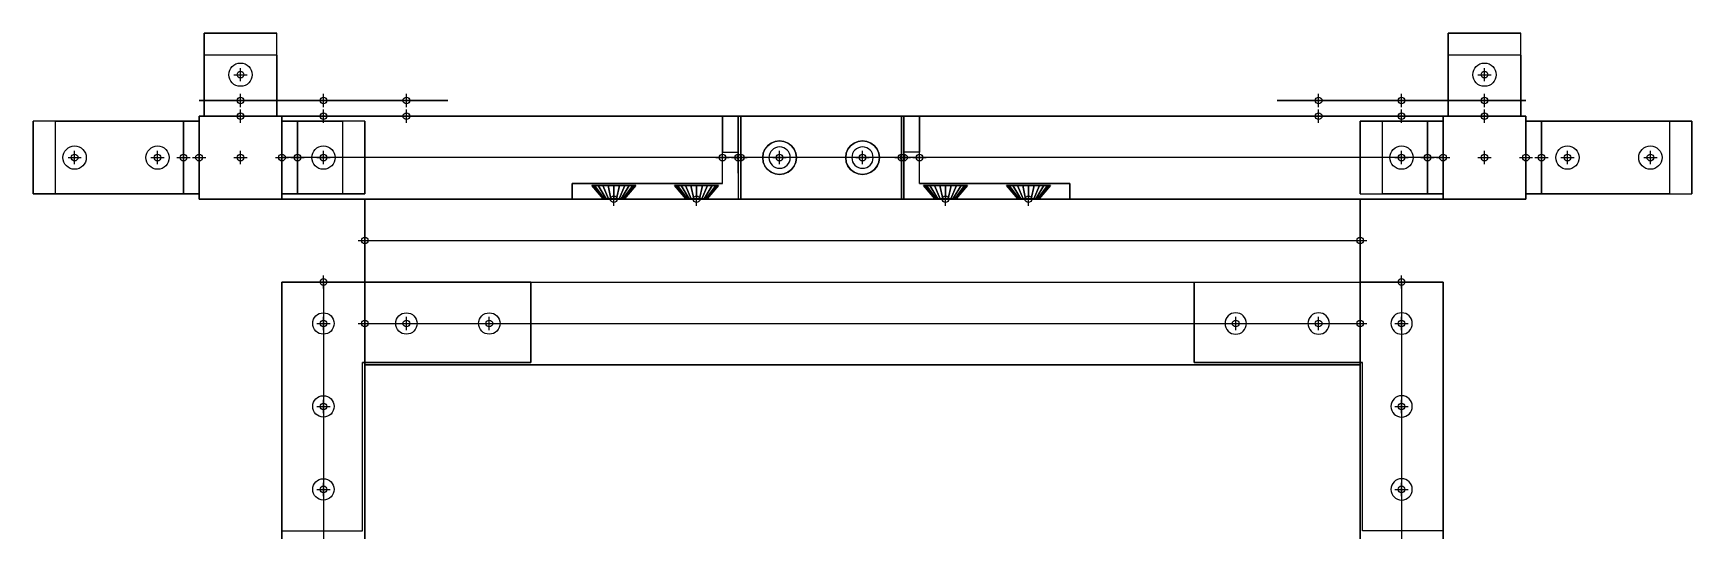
# Model space of a CAD drawing. Header units: inches. Extents: x 5.9 to 25.9, y -14 to 7.6.
# Drawn here: x 5.86 to 25.86, y 1.56 to 7.56 of the extents above; entities that cross this region are included whole.
import ezdxf

# ---------------------------------------------------------------- set-up
doc = ezdxf.new("R2010")
doc.units = ezdxf.units.IN
doc.header["$MEASUREMENT"] = 0
doc.header["$PDMODE"] = 34
doc.header["$PDSIZE"] = 0.08
for name, color, linetype in [('AQME Center Lines', 7, 'Continuous'), ('AQME Points', 7, 'Continuous'), ('AQME TSlots', 7, 'Continuous')]:
    doc.layers.add(name, color=color, linetype=linetype)

# ---------------------------------------------------------------- blocks, each defined once
blk = doc.blocks.new('AQME_4171_20120316150012- 0')
at = {"extrusion": (0, -1, 0)}
for p, q in [((-0.5, 1.469), (-0.5, 1.469, 0.5)), ((0.5, 1.469), (-0.5, 1.469)), ((0.5, 1.469, 0.5), (0.5, 1.469))]:
    blk.add_line(p, q, dxfattribs=at)
at = {"color": 1, "extrusion": (0, -1, 0)}
blk.add_circle((0, 0.5, -1.469), 0.125, dxfattribs=at)
at = {"color": 1, "extrusion": (0, 0, -1)}
for centre in [(0, 1, -0.725), (0, 0, -0.725)]:
    blk.add_circle(centre, 0.129, dxfattribs=at)
at = {"extrusion": (0, -1, 0)}
blk.add_arc((0, 0.5, -1.469), 0.5, 0, 180.0233, dxfattribs=at)
at = {"color": 2, "extrusion": (0, -1, 0)}
for p in [(0, 1.469, 0.5), (0, -0.469, 0.5)]:
    blk.add_point(p, dxfattribs=at)
at = {"color": 3}
for p in [(0, 1), (0, 0)]:
    blk.add_point(p, dxfattribs=at)
at = {"invisible_edges": 10}
for points in [[(-0.5, 1.469, 0.5), (-0.483, 1.469, 0.629), (-0.417, 1.469), (-0.5, 1.469)], [(-0.483, 1.469, 0.629), (-0.433, 1.469, 0.75), (-0.333, 1.469), (-0.417, 1.469)], [(-0.433, 1.469, 0.75), (-0.354, 1.469, 0.854), (-0.25, 1.469), (-0.333, 1.469)], [(-0.354, 1.469, 0.854), (-0.25, 1.469, 0.933), (-0.167, 1.469), (-0.25, 1.469)], [(-0.25, 1.469, 0.933), (-0.129, 1.469, 0.983), (-0.083, 1.469), (-0.167, 1.469)], [(-0.129, 1.469, 0.983), (0, 1.469, 1), (0, 1.469), (-0.083, 1.469)], [(0, 1.469, 1), (0.129, 1.469, 0.983), (0.083, 1.469), (0, 1.469)], [(0.129, 1.469, 0.983), (0.25, 1.469, 0.933), (0.167, 1.469), (0.083, 1.469)], [(0.25, 1.469, 0.933), (0.354, 1.469, 0.854), (0.25, 1.469), (0.167, 1.469)], [(0.354, 1.469, 0.854), (0.433, 1.469, 0.75), (0.333, 1.469), (0.25, 1.469)], [(0.433, 1.469, 0.75), (0.483, 1.469, 0.629), (0.417, 1.469), (0.333, 1.469)], [(0.483, 1.469, 0.629), (0.5, 1.469, 0.5), (0.5, 1.469), (0.417, 1.469)], [(-0.5, -0.469, 0.5), (-0.483, -0.469, 0.629), (-0.417, -0.469), (-0.5, -0.469)], [(-0.483, -0.469, 0.629), (-0.433, -0.469, 0.75), (-0.333, -0.469), (-0.417, -0.469)], [(-0.433, -0.469, 0.75), (-0.354, -0.469, 0.854), (-0.25, -0.469), (-0.333, -0.469)], [(-0.354, -0.469, 0.854), (-0.25, -0.469, 0.933), (-0.167, -0.469), (-0.25, -0.469)], [(-0.25, -0.469, 0.933), (-0.129, -0.469, 0.983), (-0.083, -0.469), (-0.167, -0.469)], [(-0.129, -0.469, 0.983), (0, -0.469, 1), (0, -0.469), (-0.083, -0.469)], [(0, -0.469, 1), (0.129, -0.469, 0.983), (0.083, -0.469), (0, -0.469)], [(0.129, -0.469, 0.983), (0.25, -0.469, 0.933), (0.167, -0.469), (0.083, -0.469)], [(0.25, -0.469, 0.933), (0.354, -0.469, 0.854), (0.25, -0.469), (0.167, -0.469)], [(0.354, -0.469, 0.854), (0.433, -0.469, 0.75), (0.333, -0.469), (0.25, -0.469)], [(0.433, -0.469, 0.75), (0.483, -0.469, 0.629), (0.417, -0.469), (0.333, -0.469)], [(0.483, -0.469, 0.629), (0.5, -0.469, 0.5), (0.5, -0.469), (0.417, -0.469)]]:
    blk.add_3dface(points, dxfattribs=at)
at = {"color": 1}
for points in [[(-0.053, 1.196, 0.725), (0, 1.203, 0.725), (0, 1.203, 1), (-0.053, 1.196, 0.997)], [(0.053, 1.196, 0.725), (0, 1.203, 0.725), (0, 1.203, 1), (0.053, 1.196, 0.997)], [(-0.203, 1, 0.725), (-0.196, 1.053, 0.725), (-0.196, 1.053, 0.96), (-0.203, 1, 0.957)], [(-0.196, 0.947, 0.725), (-0.203, 1, 0.725), (-0.203, 1, 0.957), (-0.196, 0.947, 0.96)], [(-0.196, 1.053, 0.725), (-0.176, 1.101, 0.725), (-0.176, 1.102, 0.968), (-0.196, 1.053, 0.96)], [(-0.176, 1.101, 0.725), (-0.144, 1.144, 0.725), (-0.144, 1.143, 0.979), (-0.176, 1.102, 0.968)], [(-0.144, 1.144, 0.725), (-0.101, 1.176, 0.725), (-0.102, 1.176, 0.989), (-0.144, 1.143, 0.979)], [(-0.101, 1.176, 0.725), (-0.053, 1.196, 0.725), (-0.053, 1.196, 0.997), (-0.102, 1.176, 0.989)], [(0.101, 1.176, 0.725), (0.053, 1.196, 0.725), (0.053, 1.196, 0.997), (0.102, 1.176, 0.989)], [(0.144, 1.144, 0.725), (0.101, 1.176, 0.725), (0.102, 1.176, 0.989), (0.144, 1.143, 0.979)], [(0.176, 1.101, 0.725), (0.144, 1.144, 0.725), (0.144, 1.143, 0.979), (0.176, 1.102, 0.968)], [(0.196, 1.053, 0.725), (0.176, 1.101, 0.725), (0.176, 1.102, 0.968), (0.196, 1.053, 0.96)], [(0.203, 1, 0.725), (0.196, 1.053, 0.725), (0.196, 1.053, 0.96), (0.203, 1, 0.957)], [(0.196, 0.947, 0.725), (0.203, 1, 0.725), (0.203, 1, 0.957), (0.196, 0.947, 0.96)], [(-0.176, 0.898, 0.725), (-0.196, 0.947, 0.725), (-0.196, 0.947, 0.96), (-0.176, 0.898, 0.968)], [(-0.144, 0.856, 0.725), (-0.176, 0.898, 0.725), (-0.176, 0.898, 0.968), (-0.144, 0.857, 0.979)], [(-0.101, 0.824, 0.725), (-0.144, 0.856, 0.725), (-0.144, 0.857, 0.979), (-0.102, 0.824, 0.989)], [(-0.053, 0.804, 0.725), (-0.101, 0.824, 0.725), (-0.102, 0.824, 0.989), (-0.053, 0.804, 0.997)], [(0, 0.797, 0.725), (-0.053, 0.804, 0.725), (-0.053, 0.804, 0.997), (0, 0.797, 1)], [(0, 0.797, 0.725), (0.053, 0.804, 0.725), (0.053, 0.804, 0.997), (0, 0.797, 1)], [(0.053, 0.804, 0.725), (0.101, 0.824, 0.725), (0.102, 0.824, 0.989), (0.053, 0.804, 0.997)], [(0.101, 0.824, 0.725), (0.144, 0.856, 0.725), (0.144, 0.857, 0.979), (0.102, 0.824, 0.989)], [(0.144, 0.856, 0.725), (0.176, 0.898, 0.725), (0.176, 0.898, 0.968), (0.144, 0.857, 0.979)], [(0.176, 0.898, 0.725), (0.196, 0.947, 0.725), (0.196, 0.947, 0.96), (0.176, 0.898, 0.968)], [(0, 0.203, 0.725), (-0.053, 0.196, 0.725), (-0.053, 0.196, 0.997), (0, 0.203, 1)], [(0, 0.203, 0.725), (0.053, 0.196, 0.725), (0.053, 0.196, 0.997), (0, 0.203, 1)], [(-0.196, 0.053, 0.725), (-0.203, 0, 0.725), (-0.203, 0, 0.957), (-0.196, 0.053, 0.96)], [(-0.203, 0, 0.725), (-0.196, -0.053, 0.725), (-0.196, -0.053, 0.96), (-0.203, 0, 0.957)], [(-0.176, 0.101, 0.725), (-0.196, 0.053, 0.725), (-0.196, 0.053, 0.96), (-0.176, 0.102, 0.968)], [(-0.144, 0.144, 0.725), (-0.176, 0.101, 0.725), (-0.176, 0.102, 0.968), (-0.144, 0.143, 0.979)], [(-0.101, 0.176, 0.725), (-0.144, 0.144, 0.725), (-0.144, 0.143, 0.979), (-0.102, 0.176, 0.989)], [(-0.053, 0.196, 0.725), (-0.101, 0.176, 0.725), (-0.102, 0.176, 0.989), (-0.053, 0.196, 0.997)], [(0.053, 0.196, 0.725), (0.101, 0.176, 0.725), (0.102, 0.176, 0.989), (0.053, 0.196, 0.997)], [(0.101, 0.176, 0.725), (0.144, 0.144, 0.725), (0.144, 0.143, 0.979), (0.102, 0.176, 0.989)], [(0.144, 0.144, 0.725), (0.176, 0.101, 0.725), (0.176, 0.102, 0.968), (0.144, 0.143, 0.979)], [(0.176, 0.101, 0.725), (0.196, 0.053, 0.725), (0.196, 0.053, 0.96), (0.176, 0.102, 0.968)], [(0.196, 0.053, 0.725), (0.203, 0, 0.725), (0.203, 0, 0.957), (0.196, 0.053, 0.96)], [(0.203, 0, 0.725), (0.196, -0.053, 0.725), (0.196, -0.053, 0.96), (0.203, 0, 0.957)], [(-0.196, -0.053, 0.725), (-0.176, -0.102, 0.725), (-0.176, -0.102, 0.968), (-0.196, -0.053, 0.96)], [(-0.176, -0.102, 0.725), (-0.144, -0.144, 0.725), (-0.144, -0.143, 0.979), (-0.176, -0.102, 0.968)], [(-0.144, -0.144, 0.725), (-0.101, -0.176, 0.725), (-0.102, -0.176, 0.989), (-0.144, -0.143, 0.979)], [(-0.101, -0.176, 0.725), (-0.053, -0.196, 0.725), (-0.053, -0.196, 0.997), (-0.102, -0.176, 0.989)], [(-0.053, -0.196, 0.725), (0, -0.203, 0.725), (0, -0.203, 1), (-0.053, -0.196, 0.997)], [(0.053, -0.196, 0.725), (0, -0.203, 0.725), (0, -0.203, 1), (0.053, -0.196, 0.997)], [(0.101, -0.176, 0.725), (0.053, -0.196, 0.725), (0.053, -0.196, 0.997), (0.102, -0.176, 0.989)], [(0.144, -0.144, 0.725), (0.101, -0.176, 0.725), (0.102, -0.176, 0.989), (0.144, -0.143, 0.979)], [(0.176, -0.102, 0.725), (0.144, -0.144, 0.725), (0.144, -0.143, 0.979), (0.176, -0.102, 0.968)], [(0.196, -0.053, 0.725), (0.176, -0.102, 0.725), (0.176, -0.102, 0.968), (0.196, -0.053, 0.96)]]:
    blk.add_3dface(points, dxfattribs=at)
blk = doc.blocks.new('AQME_4171_20120316150012- 1')
at = {"extrusion": (0, 0, -1)}
for p, q in [((0.312, 3.5, 1), (0.312, 1.687, 1)), ((0.5, 3.5, 1), (0.312, 3.5, 1)), ((0.5, 1.5, 1), (0.5, 3.5, 1))]:
    blk.add_line(p, q, dxfattribs=at)
for p, q in [((0.5, -0.5), (0.5, -2.5)), ((0.312, -2.5), (0.312, -0.687)), ((0.5, -2.5), (0.312, -2.5))]:
    blk.add_line(p, q)
at = {"color": 1, "extrusion": (-1, 0, 0)}
for centre, radius in [((-3, 0.5, -0.312), 0.2655), ((-3, 0.5, -0.5), 0.1285), ((-2, 0.5, -0.312), 0.2655), ((-2, 0.5, -0.5), 0.1285), ((1, 0.5, -0.312), 0.2655), ((1, 0.5, -0.5), 0.1285), ((2, 0.5, -0.312), 0.2655), ((2, 0.5, -0.5), 0.1285)]:
    blk.add_circle(centre, radius, dxfattribs=at)
at = {"extrusion": (0, -1, 0)}
for centre in [(0, 0.5, -1.5), (0, 0.5, 0.469)]:
    blk.add_circle(centre, 0.5, dxfattribs=at)
at = {"color": 2, "extrusion": (0, 1, 0)}
blk.add_circle((0, 0.5, 1.5), 0.1875, dxfattribs=at)
at = {"color": 1, "extrusion": (0, 1, 0)}
blk.add_circle((0, 0.5, 1.5), 0.1563, dxfattribs=at)
at = {"color": 2, "extrusion": (0, -1, 0)}
blk.add_circle((0, 0.5, 0.5), 0.1875, dxfattribs=at)
at = {"color": 1, "extrusion": (0, -1, 0)}
blk.add_circle((0, 0.5, 0.5), 0.1563, dxfattribs=at)
at = {"extrusion": (0, 1, 0)}
blk.add_arc((-0.005, 0.5, 1.5), 0.505, 278.07848, 81.94441, dxfattribs=at)
at = {"extrusion": (0, -1, 0)}
blk.add_arc((0.005, 0.5, 0.5), 0.505, 98.07848, 261.94441, dxfattribs=at)
at = {"color": 3, "extrusion": (-1, 0, 0)}
for p in [(0.5, 3, 0.5), (0.5, 2, 0.5), (0.5, -1, 0.5), (0.5, -2, 0.5)]:
    blk.add_point(p, dxfattribs=at)
at = {"color": 2, "extrusion": (0, 1, 0)}
blk.add_point((0, 1.687, 0.5), dxfattribs=at)
at = {"color": 3, "extrusion": (0, 1, 0)}
blk.add_point((0, 1.5, 0.5), dxfattribs=at)
at = {"color": 3, "extrusion": (0, -1, 0)}
blk.add_point((0, -0.5, 0.5), dxfattribs=at)
at = {"color": 2, "extrusion": (0, -1, 0)}
blk.add_point((0, -0.687, 0.5), dxfattribs=at)
for points, invisible_edges in [([(0.5, 1.5), (0.312, 1.687), (0.312, 3.5), (0.5, 3.5)], 1), ([(0.5, 1.5, 1), (0.312, 1.687, 1), (0.312, 3.5, 1), (0.5, 3.5, 1)], 1), ([(0.312, 1.687, 0.5), (0.312, 1.687, 0.583), (-0.486, 1.687, 0.619), (-0.5, 1.687, 0.5)], 10), ([(0.312, 1.687, 0.417), (0.312, 1.687, 0.5), (-0.5, 1.687, 0.5), (-0.486, 1.687, 0.381)], 10), ([(0.312, 1.687, 0.583), (0.312, 1.687, 0.667), (-0.444, 1.687, 0.732), (-0.486, 1.687, 0.619)], 10), ([(0.312, 1.687, 0.333), (0.312, 1.687, 0.417), (-0.486, 1.687, 0.381), (-0.444, 1.687, 0.268)], 10), ([(0.312, 1.687, 0.25), (0.312, 1.687, 0.333), (-0.444, 1.687, 0.268), (-0.376, 1.687, 0.169)], 10), ([(0.312, 1.687, 0.667), (0.312, 1.687, 0.75), (-0.376, 1.687, 0.831), (-0.444, 1.687, 0.732)], 10), ([(0.312, 1.687, 0.167), (0.312, 1.687, 0.25), (-0.376, 1.687, 0.169), (-0.287, 1.687, 0.088)], 10), ([(0.312, 1.687, 0.75), (0.312, 1.687, 0.833), (-0.287, 1.687, 0.912), (-0.376, 1.687, 0.831)], 10), ([(0.312, 1.687, 0.083), (0.312, 1.687, 0.167), (-0.287, 1.687, 0.088), (-0.182, 1.687, 0.031)], 10), ([(0.312, 1.687, 0.833), (0.312, 1.687, 0.917), (-0.182, 1.687, 0.969), (-0.287, 1.687, 0.912)], 10), ([(0.312, 1.687), (0.312, 1.687, 0.083), (-0.182, 1.687, 0.031), (-0.066, 1.687)], 10), ([(0.312, 1.687, 0.917), (0.312, 1.687, 1), (-0.066, 1.687, 1), (-0.182, 1.687, 0.969)], 10), ([(-0.066, 1.687), (-0.066, 1.5), (0.5, 1.5), (0.312, 1.687)], 4), ([(-0.066, 1.687, 1), (-0.066, 1.5, 1), (0.5, 1.5, 1), (0.312, 1.687, 1)], 4), ([(0.5, 1.5, 0.5), (0.5, 1.5, 0.583), (-0.486, 1.5, 0.619), (-0.5, 1.5, 0.5)], 10), ([(0.5, 1.5, 0.417), (0.5, 1.5, 0.5), (-0.5, 1.5, 0.5), (-0.486, 1.5, 0.381)], 10), ([(0.5, 1.5, 0.583), (0.5, 1.5, 0.667), (-0.444, 1.5, 0.732), (-0.486, 1.5, 0.619)], 10), ([(0.5, 1.5, 0.333), (0.5, 1.5, 0.417), (-0.486, 1.5, 0.381), (-0.444, 1.5, 0.268)], 10), ([(0.5, 1.5, 0.25), (0.5, 1.5, 0.333), (-0.444, 1.5, 0.268), (-0.376, 1.5, 0.169)], 10), ([(0.5, 1.5, 0.667), (0.5, 1.5, 0.75), (-0.376, 1.5, 0.831), (-0.444, 1.5, 0.732)], 10), ([(0.5, 1.5, 0.167), (0.5, 1.5, 0.25), (-0.376, 1.5, 0.169), (-0.287, 1.5, 0.088)], 10), ([(0.5, 1.5, 0.75), (0.5, 1.5, 0.833), (-0.287, 1.5, 0.912), (-0.376, 1.5, 0.831)], 10), ([(0.5, 1.5, 0.083), (0.5, 1.5, 0.167), (-0.287, 1.5, 0.088), (-0.182, 1.5, 0.031)], 10), ([(0.5, 1.5, 0.833), (0.5, 1.5, 0.917), (-0.182, 1.5, 0.969), (-0.287, 1.5, 0.912)], 10), ([(0.5, 1.5), (0.5, 1.5, 0.083), (-0.182, 1.5, 0.031), (-0.066, 1.5)], 10), ([(0.5, 1.5, 0.917), (0.5, 1.5, 1), (-0.066, 1.5, 1), (-0.182, 1.5, 0.969)], 10), ([(0.5, -0.5, 0.5), (0.5, -0.5, 0.417), (-0.486, -0.5, 0.381), (-0.5, -0.5, 0.5)], 10), ([(0.5, -0.5, 0.583), (0.5, -0.5, 0.5), (-0.5, -0.5, 0.5), (-0.486, -0.5, 0.619)], 10), ([(0.5, -0.5, 0.667), (0.5, -0.5, 0.583), (-0.486, -0.5, 0.619), (-0.444, -0.5, 0.732)], 10), ([(0.5, -0.5, 0.417), (0.5, -0.5, 0.333), (-0.444, -0.5, 0.268), (-0.486, -0.5, 0.381)], 10), ([(0.5, -0.5, 0.75), (0.5, -0.5, 0.667), (-0.444, -0.5, 0.732), (-0.376, -0.5, 0.831)], 10), ([(0.5, -0.5, 0.333), (0.5, -0.5, 0.25), (-0.376, -0.5, 0.169), (-0.444, -0.5, 0.268)], 10), ([(0.5, -0.5, 0.833), (0.5, -0.5, 0.75), (-0.376, -0.5, 0.831), (-0.287, -0.5, 0.912)], 10), ([(0.5, -0.5, 0.25), (0.5, -0.5, 0.167), (-0.287, -0.5, 0.088), (-0.376, -0.5, 0.169)], 10), ([(0.5, -0.5, 0.917), (0.5, -0.5, 0.833), (-0.287, -0.5, 0.912), (-0.182, -0.5, 0.969)], 10), ([(0.5, -0.5, 0.167), (0.5, -0.5, 0.083), (-0.182, -0.5, 0.031), (-0.287, -0.5, 0.088)], 10), ([(0.5, -0.5, 1), (0.5, -0.5, 0.917), (-0.182, -0.5, 0.969), (-0.066, -0.5, 1)], 10), ([(0.5, -0.5, 0.083), (0.5, -0.5), (-0.066, -0.5), (-0.182, -0.5, 0.031)], 10), ([(-0.066, -0.687, 1), (-0.066, -0.5, 1), (0.5, -0.5, 1), (0.312, -0.687, 1)], 4), ([(-0.066, -0.687), (-0.066, -0.5), (0.5, -0.5), (0.312, -0.687)], 4), ([(0.5, -0.5, 1), (0.312, -0.687, 1), (0.312, -2.5, 1), (0.5, -2.5, 1)], 1), ([(0.5, -0.5), (0.312, -0.687), (0.312, -2.5), (0.5, -2.5)], 1), ([(0.312, -0.687, 0.5), (0.312, -0.687, 0.417), (-0.486, -0.687, 0.381), (-0.5, -0.687, 0.5)], 10), ([(0.312, -0.687, 0.583), (0.312, -0.687, 0.5), (-0.5, -0.687, 0.5), (-0.486, -0.687, 0.619)], 10), ([(0.312, -0.687, 0.667), (0.312, -0.687, 0.583), (-0.486, -0.687, 0.619), (-0.444, -0.687, 0.732)], 10), ([(0.312, -0.687, 0.417), (0.312, -0.687, 0.333), (-0.444, -0.687, 0.268), (-0.486, -0.687, 0.381)], 10), ([(0.312, -0.687, 0.75), (0.312, -0.687, 0.667), (-0.444, -0.687, 0.732), (-0.376, -0.687, 0.831)], 10), ([(0.312, -0.687, 0.333), (0.312, -0.687, 0.25), (-0.376, -0.687, 0.169), (-0.444, -0.687, 0.268)], 10), ([(0.312, -0.687, 0.833), (0.312, -0.687, 0.75), (-0.376, -0.687, 0.831), (-0.287, -0.687, 0.912)], 10), ([(0.312, -0.687, 0.25), (0.312, -0.687, 0.167), (-0.287, -0.687, 0.088), (-0.376, -0.687, 0.169)], 10), ([(0.312, -0.687, 0.917), (0.312, -0.687, 0.833), (-0.287, -0.687, 0.912), (-0.182, -0.687, 0.969)], 10), ([(0.312, -0.687, 0.167), (0.312, -0.687, 0.083), (-0.182, -0.687, 0.031), (-0.287, -0.687, 0.088)], 10), ([(0.312, -0.687, 1), (0.312, -0.687, 0.917), (-0.182, -0.687, 0.969), (-0.066, -0.687, 1)], 10), ([(0.312, -0.687, 0.083), (0.312, -0.687), (-0.066, -0.687), (-0.182, -0.687, 0.031)], 10)]:
    blk.add_3dface(points, dxfattribs=dict(invisible_edges=invisible_edges))
at = {"color": 1}
for points in [[(0.337, 3.2565, 0.5687), (0.337, 3.2655, 0.5), (0.498, 3.1285, 0.5), (0.498, 3.1241, 0.5333)], [(0.337, 3.2655, 0.5), (0.337, 3.2565, 0.4313), (0.498, 3.1241, 0.4667), (0.498, 3.1285, 0.5)], [(0.337, 3.2299, 0.6328), (0.337, 3.2565, 0.5687), (0.498, 3.1241, 0.5333), (0.498, 3.1113, 0.5643)], [(0.337, 3.2565, 0.4313), (0.337, 3.2299, 0.3673), (0.498, 3.1113, 0.4358), (0.498, 3.1241, 0.4667)], [(0.337, 3.1877, 0.6877), (0.337, 3.2299, 0.6328), (0.498, 3.1113, 0.5643), (0.498, 3.0909, 0.5909)], [(0.337, 3.2299, 0.3673), (0.337, 3.1877, 0.3123), (0.498, 3.0909, 0.4091), (0.498, 3.1113, 0.4358)], [(0.337, 3.1327, 0.7299), (0.337, 3.1877, 0.6877), (0.498, 3.0909, 0.5909), (0.498, 3.0642, 0.6113)], [(0.337, 3.1877, 0.3123), (0.337, 3.1327, 0.2701), (0.498, 3.0642, 0.3887), (0.498, 3.0909, 0.4091)], [(0.337, 3.0687, 0.7565), (0.337, 3.1327, 0.7299), (0.498, 3.0642, 0.6113), (0.498, 3.0333, 0.6241)], [(0.337, 3.1327, 0.2701), (0.337, 3.0687, 0.2436), (0.498, 3.0333, 0.3759), (0.498, 3.0642, 0.3887)], [(0.337, 3, 0.7655), (0.337, 3.0687, 0.7565), (0.498, 3.0333, 0.6241), (0.498, 3, 0.6285)], [(0.337, 3.0687, 0.2436), (0.337, 3, 0.2345), (0.498, 3, 0.3715), (0.498, 3.0333, 0.3759)], [(0.337, 3, 0.2345), (0.337, 2.9313, 0.2436), (0.498, 2.9667, 0.3759), (0.498, 3, 0.3715)], [(0.337, 2.9313, 0.7565), (0.337, 3, 0.7655), (0.498, 3, 0.6285), (0.498, 2.9667, 0.6241)], [(0.337, 2.9313, 0.2436), (0.337, 2.8672, 0.2701), (0.498, 2.9357, 0.3887), (0.498, 2.9667, 0.3759)], [(0.337, 2.8672, 0.7299), (0.337, 2.9313, 0.7565), (0.498, 2.9667, 0.6241), (0.498, 2.9357, 0.6113)], [(0.337, 2.8672, 0.2701), (0.337, 2.8123, 0.3123), (0.498, 2.9091, 0.4091), (0.498, 2.9357, 0.3887)], [(0.337, 2.8123, 0.6877), (0.337, 2.8672, 0.7299), (0.498, 2.9357, 0.6113), (0.498, 2.9091, 0.5909)], [(0.337, 2.8123, 0.3123), (0.337, 2.7701, 0.3673), (0.498, 2.8887, 0.4358), (0.498, 2.9091, 0.4091)], [(0.337, 2.7701, 0.6328), (0.337, 2.8123, 0.6877), (0.498, 2.9091, 0.5909), (0.498, 2.8887, 0.5643)], [(0.337, 2.7701, 0.3673), (0.337, 2.7435, 0.4313), (0.498, 2.8759, 0.4667), (0.498, 2.8887, 0.4358)], [(0.337, 2.7435, 0.5687), (0.337, 2.7701, 0.6328), (0.498, 2.8887, 0.5643), (0.498, 2.8759, 0.5333)], [(0.337, 2.7435, 0.4313), (0.337, 2.7345, 0.5), (0.498, 2.8715, 0.5), (0.498, 2.8759, 0.4667)], [(0.337, 2.7345, 0.5), (0.337, 2.7435, 0.5687), (0.498, 2.8759, 0.5333), (0.498, 2.8715, 0.5)], [(0.337, 2.2565, 0.5687), (0.337, 2.2655, 0.5), (0.498, 2.1285, 0.5), (0.498, 2.1241, 0.5333)], [(0.337, 2.2655, 0.5), (0.337, 2.2565, 0.4313), (0.498, 2.1241, 0.4667), (0.498, 2.1285, 0.5)], [(0.337, 2.2299, 0.6328), (0.337, 2.2565, 0.5687), (0.498, 2.1241, 0.5333), (0.498, 2.1113, 0.5643)], [(0.337, 2.2565, 0.4313), (0.337, 2.2299, 0.3673), (0.498, 2.1113, 0.4358), (0.498, 2.1241, 0.4667)], [(0.337, 2.1877, 0.6877), (0.337, 2.2299, 0.6328), (0.498, 2.1113, 0.5643), (0.498, 2.0909, 0.5909)], [(0.337, 2.2299, 0.3673), (0.337, 2.1877, 0.3123), (0.498, 2.0909, 0.4091), (0.498, 2.1113, 0.4358)], [(0.337, 2.1327, 0.7299), (0.337, 2.1877, 0.6877), (0.498, 2.0909, 0.5909), (0.498, 2.0642, 0.6113)], [(0.337, 2.1877, 0.3123), (0.337, 2.1327, 0.2701), (0.498, 2.0642, 0.3887), (0.498, 2.0909, 0.4091)], [(0.337, 2.0687, 0.7565), (0.337, 2.1327, 0.7299), (0.498, 2.0642, 0.6113), (0.498, 2.0333, 0.6241)], [(0.337, 2.1327, 0.2701), (0.337, 2.0687, 0.2436), (0.498, 2.0333, 0.3759), (0.498, 2.0642, 0.3887)], [(0.337, 2, 0.7655), (0.337, 2.0687, 0.7565), (0.498, 2.0333, 0.6241), (0.498, 2, 0.6285)], [(0.337, 2.0687, 0.2436), (0.337, 2, 0.2345), (0.498, 2, 0.3715), (0.498, 2.0333, 0.3759)], [(0.337, 2, 0.2345), (0.337, 1.9313, 0.2436), (0.498, 1.9667, 0.3759), (0.498, 2, 0.3715)], [(0.337, 1.9313, 0.7565), (0.337, 2, 0.7655), (0.498, 2, 0.6285), (0.498, 1.9667, 0.6241)], [(0.337, 1.9313, 0.2436), (0.337, 1.8672, 0.2701), (0.498, 1.9357, 0.3887), (0.498, 1.9667, 0.3759)], [(0.337, 1.8672, 0.7299), (0.337, 1.9313, 0.7565), (0.498, 1.9667, 0.6241), (0.498, 1.9357, 0.6113)], [(0.337, 1.8672, 0.2701), (0.337, 1.8123, 0.3123), (0.498, 1.9091, 0.4091), (0.498, 1.9357, 0.3887)], [(0.337, 1.8123, 0.6877), (0.337, 1.8672, 0.7299), (0.498, 1.9357, 0.6113), (0.498, 1.9091, 0.5909)], [(0.337, 1.8123, 0.3123), (0.337, 1.7701, 0.3673), (0.498, 1.8887, 0.4358), (0.498, 1.9091, 0.4091)], [(0.337, 1.7701, 0.6328), (0.337, 1.8123, 0.6877), (0.498, 1.9091, 0.5909), (0.498, 1.8887, 0.5643)], [(0.337, 1.7701, 0.3673), (0.337, 1.7435, 0.4313), (0.498, 1.8759, 0.4667), (0.498, 1.8887, 0.4358)], [(0.337, 1.7435, 0.5687), (0.337, 1.7701, 0.6328), (0.498, 1.8887, 0.5643), (0.498, 1.8759, 0.5333)], [(0.337, 1.7435, 0.4313), (0.337, 1.7345, 0.5), (0.498, 1.8715, 0.5), (0.498, 1.8759, 0.4667)], [(0.337, 1.7345, 0.5), (0.337, 1.7435, 0.5687), (0.498, 1.8759, 0.5333), (0.498, 1.8715, 0.5)], [(0.337, -0.7435, 0.5687), (0.337, -0.7345, 0.5), (0.498, -0.8715, 0.5), (0.498, -0.8759, 0.5333)], [(0.337, -0.7345, 0.5), (0.337, -0.7435, 0.4313), (0.498, -0.8759, 0.4667), (0.498, -0.8715, 0.5)], [(0.337, -0.7701, 0.6327), (0.337, -0.7435, 0.5687), (0.498, -0.8759, 0.5333), (0.498, -0.8887, 0.5642)], [(0.337, -0.7435, 0.4313), (0.337, -0.7701, 0.3672), (0.498, -0.8887, 0.4357), (0.498, -0.8759, 0.4667)], [(0.337, -0.8123, 0.6877), (0.337, -0.7701, 0.6327), (0.498, -0.8887, 0.5642), (0.498, -0.9091, 0.5909)], [(0.337, -0.7701, 0.3672), (0.337, -0.8123, 0.3123), (0.498, -0.9091, 0.4091), (0.498, -0.8887, 0.4357)], [(0.337, -0.8672, 0.7299), (0.337, -0.8123, 0.6877), (0.498, -0.9091, 0.5909), (0.498, -0.9357, 0.6113)], [(0.337, -0.8123, 0.3123), (0.337, -0.8672, 0.2701), (0.498, -0.9357, 0.3887), (0.498, -0.9091, 0.4091)], [(0.337, -0.9313, 0.7564), (0.337, -0.8672, 0.7299), (0.498, -0.9357, 0.6113), (0.498, -0.9667, 0.6241)], [(0.337, -0.8672, 0.2701), (0.337, -0.9313, 0.2435), (0.498, -0.9667, 0.3759), (0.498, -0.9357, 0.3887)], [(0.337, -1, 0.7655), (0.337, -0.9313, 0.7564), (0.498, -0.9667, 0.6241), (0.498, -1, 0.6285)], [(0.337, -0.9313, 0.2435), (0.337, -1, 0.2345), (0.498, -1, 0.3715), (0.498, -0.9667, 0.3759)], [(0.337, -1, 0.2345), (0.337, -1.0687, 0.2435), (0.498, -1.0333, 0.3759), (0.498, -1, 0.3715)], [(0.337, -1.0687, 0.7564), (0.337, -1, 0.7655), (0.498, -1, 0.6285), (0.498, -1.0333, 0.6241)], [(0.337, -1.0687, 0.2435), (0.337, -1.1327, 0.2701), (0.498, -1.0642, 0.3887), (0.498, -1.0333, 0.3759)], [(0.337, -1.1327, 0.7299), (0.337, -1.0687, 0.7564), (0.498, -1.0333, 0.6241), (0.498, -1.0642, 0.6113)], [(0.337, -1.1327, 0.2701), (0.337, -1.1877, 0.3123), (0.498, -1.0909, 0.4091), (0.498, -1.0642, 0.3887)], [(0.337, -1.1877, 0.6877), (0.337, -1.1327, 0.7299), (0.498, -1.0642, 0.6113), (0.498, -1.0909, 0.5909)], [(0.337, -1.1877, 0.3123), (0.337, -1.2299, 0.3672), (0.498, -1.1113, 0.4357), (0.498, -1.0909, 0.4091)], [(0.337, -1.2299, 0.6327), (0.337, -1.1877, 0.6877), (0.498, -1.0909, 0.5909), (0.498, -1.1113, 0.5642)], [(0.337, -1.2299, 0.3672), (0.337, -1.2565, 0.4313), (0.498, -1.1241, 0.4667), (0.498, -1.1113, 0.4357)], [(0.337, -1.2565, 0.5687), (0.337, -1.2299, 0.6327), (0.498, -1.1113, 0.5642), (0.498, -1.1241, 0.5333)], [(0.337, -1.2565, 0.4313), (0.337, -1.2655, 0.5), (0.498, -1.1285, 0.5), (0.498, -1.1241, 0.4667)], [(0.337, -1.2655, 0.5), (0.337, -1.2565, 0.5687), (0.498, -1.1241, 0.5333), (0.498, -1.1285, 0.5)], [(0.337, -1.7435, 0.5687), (0.337, -1.7345, 0.5), (0.498, -1.8715, 0.5), (0.498, -1.8759, 0.5333)], [(0.337, -1.7345, 0.5), (0.337, -1.7435, 0.4313), (0.498, -1.8759, 0.4667), (0.498, -1.8715, 0.5)], [(0.337, -1.7701, 0.6327), (0.337, -1.7435, 0.5687), (0.498, -1.8759, 0.5333), (0.498, -1.8887, 0.5642)], [(0.337, -1.7435, 0.4313), (0.337, -1.7701, 0.3672), (0.498, -1.8887, 0.4357), (0.498, -1.8759, 0.4667)], [(0.337, -1.8123, 0.6877), (0.337, -1.7701, 0.6327), (0.498, -1.8887, 0.5642), (0.498, -1.9091, 0.5909)], [(0.337, -1.7701, 0.3672), (0.337, -1.8123, 0.3123), (0.498, -1.9091, 0.4091), (0.498, -1.8887, 0.4357)], [(0.337, -1.8672, 0.7299), (0.337, -1.8123, 0.6877), (0.498, -1.9091, 0.5909), (0.498, -1.9357, 0.6113)], [(0.337, -1.8123, 0.3123), (0.337, -1.8672, 0.2701), (0.498, -1.9357, 0.3887), (0.498, -1.9091, 0.4091)], [(0.337, -1.9313, 0.7564), (0.337, -1.8672, 0.7299), (0.498, -1.9357, 0.6113), (0.498, -1.9667, 0.6241)], [(0.337, -1.8672, 0.2701), (0.337, -1.9313, 0.2435), (0.498, -1.9667, 0.3759), (0.498, -1.9357, 0.3887)], [(0.337, -2, 0.7655), (0.337, -1.9313, 0.7564), (0.498, -1.9667, 0.6241), (0.498, -2, 0.6285)], [(0.337, -1.9313, 0.2435), (0.337, -2, 0.2345), (0.498, -2, 0.3715), (0.498, -1.9667, 0.3759)], [(0.337, -2, 0.2345), (0.337, -2.0687, 0.2435), (0.498, -2.0333, 0.3759), (0.498, -2, 0.3715)], [(0.337, -2.0687, 0.7564), (0.337, -2, 0.7655), (0.498, -2, 0.6285), (0.498, -2.0333, 0.6241)], [(0.337, -2.0687, 0.2435), (0.337, -2.1327, 0.2701), (0.498, -2.0642, 0.3887), (0.498, -2.0333, 0.3759)], [(0.337, -2.1327, 0.7299), (0.337, -2.0687, 0.7564), (0.498, -2.0333, 0.6241), (0.498, -2.0642, 0.6113)], [(0.337, -2.1327, 0.2701), (0.337, -2.1877, 0.3123), (0.498, -2.0909, 0.4091), (0.498, -2.0642, 0.3887)], [(0.337, -2.1877, 0.6877), (0.337, -2.1327, 0.7299), (0.498, -2.0642, 0.6113), (0.498, -2.0909, 0.5909)], [(0.337, -2.1877, 0.3123), (0.337, -2.2299, 0.3672), (0.498, -2.1113, 0.4357), (0.498, -2.0909, 0.4091)], [(0.337, -2.2299, 0.6327), (0.337, -2.1877, 0.6877), (0.498, -2.0909, 0.5909), (0.498, -2.1113, 0.5642)], [(0.337, -2.2299, 0.3672), (0.337, -2.2565, 0.4313), (0.498, -2.1241, 0.4667), (0.498, -2.1113, 0.4357)], [(0.337, -2.2565, 0.5687), (0.337, -2.2299, 0.6327), (0.498, -2.1113, 0.5642), (0.498, -2.1241, 0.5333)], [(0.337, -2.2565, 0.4313), (0.337, -2.2655, 0.5), (0.498, -2.1285, 0.5), (0.498, -2.1241, 0.4667)], [(0.337, -2.2655, 0.5), (0.337, -2.2565, 0.5687), (0.498, -2.1241, 0.5333), (0.498, -2.1285, 0.5)]]:
    blk.add_3dface(points, dxfattribs=at)
blk = doc.blocks.new('AQME_4171_20120316150012')
for name in ['AQME_4171_20120316150012- 1', 'AQME_4171_20120316150012- 0']:
    blk.add_blockref(name, (0, 0))
blk = doc.blocks.new('AQME_1010_20120316151311', base_point=(0.5, 0.5))
for points in [[(0, 0), (1, 0), (1, 1), (0, 1)], [(1, 1), (0, 1), (0, 1, 14), (1, 1, 14)], [(0, 1), (0, 0), (0, 0, 14), (0, 1, 14)], [(0, 0, 14), (1, 0, 14), (1, 1, 14), (0, 1, 14)], [(1, 0), (1, 1), (1, 1, 14), (1, 0, 14)], [(0, 0), (1, 0), (1, 0, 14), (0, 0, 14)]]:
    blk.add_3dface(points)
at = {"layer": 'AQME Points', "color": 3}
blk.add_point((0.5, 0.5), dxfattribs=at)
at = {"layer": 'AQME Points', "color": 2}
blk.add_point((0.5, 0.5, 14), dxfattribs=at)
at = {"layer": 'AQME TSlots', "color": 1}
for p, q in [((0.5, 1), (0.5, 1, 14)), ((0, 0.5), (0, 0.5, 14)), ((1, 0.5), (1, 0.5, 14)), ((0.5, 0), (0.5, 0, 14))]:
    blk.add_line(p, q, dxfattribs=at)
blk = doc.blocks.new('AQME_1020_20120316155458', base_point=(0.5, 0.5))
for points in [[(0, 0), (1, 0), (1, 2), (0, 2)], [(1, 2), (0, 2), (0, 2, 12), (1, 2, 12)], [(0, 2), (0, 0), (0, 0, 12), (0, 2, 12)], [(0, 0, 12), (1, 0, 12), (1, 2, 12), (0, 2, 12)], [(1, 0), (1, 2), (1, 2, 12), (1, 0, 12)], [(0, 0), (1, 0), (1, 0, 12), (0, 0, 12)]]:
    blk.add_3dface(points)
at = {"layer": 'AQME Center Lines', "color": 6}
for p, q in [((0, 1), (0, 1, 12)), ((1, 1), (1, 1, 12))]:
    blk.add_line(p, q, dxfattribs=at)
at = {"layer": 'AQME Points', "color": 3}
for p in [(0.5, 1.5), (0.5, 0.5)]:
    blk.add_point(p, dxfattribs=at)
at = {"layer": 'AQME Points', "color": 2}
for p in [(0.5, 1.5, 12), (0.5, 0.5, 12)]:
    blk.add_point(p, dxfattribs=at)
at = {"layer": 'AQME TSlots', "color": 1}
for p, q in [((0.5, 2), (0.5, 2, 12)), ((0, 1.5), (0, 1.5, 12)), ((1, 1.5), (1, 1.5, 12)), ((0, 0.5), (0, 0.5, 12)), ((1, 0.5), (1, 0.5, 12)), ((0.5, 0), (0.5, 0, 12))]:
    blk.add_line(p, q, dxfattribs=at)
blk = doc.blocks.new('AQME_1010_20120316155705', base_point=(0.5, 0.5))
for points in [[(0, 0), (1, 0), (1, 1), (0, 1)], [(1, 1), (0, 1), (0, 1, 14), (1, 1, 14)], [(0, 1), (0, 0), (0, 0, 14), (0, 1, 14)], [(0, 0, 14), (1, 0, 14), (1, 1, 14), (0, 1, 14)], [(1, 0), (1, 1), (1, 1, 14), (1, 0, 14)], [(0, 0), (1, 0), (1, 0, 14), (0, 0, 14)]]:
    blk.add_3dface(points)
at = {"layer": 'AQME Points', "color": 3}
blk.add_point((0.5, 0.5), dxfattribs=at)
at = {"layer": 'AQME Points', "color": 2}
blk.add_point((0.5, 0.5, 14), dxfattribs=at)
at = {"layer": 'AQME TSlots', "color": 1}
for p, q in [((0.5, 1), (0.5, 1, 14)), ((0, 0.5), (0, 0.5, 14)), ((1, 0.5), (1, 0.5, 14)), ((0.5, 0), (0.5, 0, 14))]:
    blk.add_line(p, q, dxfattribs=at)
blk = doc.blocks.new('AQME_4081_20120316160719')
for p, q in [((-0.5, 2.5), (-0.5, -0.5)), ((-0.5, 2.5), (0.47, 2.5)), ((0.47, 2.5), (0.47, 0.47)), ((2.5, 0.47), (0.47, 0.47)), ((2.5, -0.5), (2.5, 0.47)), ((-0.5, -0.5), (2.5, -0.5))]:
    blk.add_line(p, q)
at = {"color": 1}
for centre in [(0, 2), (0, 1), (0, 0), (1, 0), (2, 0)]:
    blk.add_circle(centre, 0.129, dxfattribs=at)
at = {"color": 3}
for p in [(0, 2), (0, 1), (0, 0), (1, 0), (2, 0)]:
    blk.add_point(p, dxfattribs=at)
at = {"color": 2}
for p in [(0, 2, 0.188), (0, 1, 0.188), (0, 0, 0.188), (1, 0, 0.188), (2, 0, 0.188)]:
    blk.add_point(p, dxfattribs=at)
at = {"invisible_edges": 8}
for points in [[(0.47, 0.47), (0.47, 2.5), (-0.5, 2.5), (-0.5, -0.5)], [(0.47, 0.47, 0.188), (0.47, 2.5, 0.188), (-0.5, 2.5, 0.188), (-0.5, -0.5, 0.188)], [(-0.5, -0.5), (2.5, -0.5), (2.5, 0.47), (0.47, 0.47)], [(-0.5, -0.5, 0.188), (2.5, -0.5, 0.188), (2.5, 0.47, 0.188), (0.47, 0.47, 0.188)]]:
    blk.add_3dface(points, dxfattribs=at)
blk = doc.blocks.new('AQME_4132_20120614172550')
at = {"color": 1}
blk.add_circle((0, 0.5), 0.1405, dxfattribs=at)
at = {"color": 1, "extrusion": (0, 1, 0)}
blk.add_circle((0, 0.5), 0.1405, dxfattribs=at)
at = {"color": 3}
for p in [(0, 0.5), (0, 0)]:
    blk.add_point(p, dxfattribs=at)
at = {"color": 2}
blk.add_point((0, 0.5, 0.188), dxfattribs=at)
at = {"color": 2, "extrusion": (0, 1, 0)}
blk.add_point((0, 0.188, 0.5), dxfattribs=at)
at = {"color": 3, "extrusion": (0, 1, 0)}
blk.add_point((0, 0, 0.5), dxfattribs=at)
for points in [[(0.4375, 0), (0.4375, 1), (-0.4375, 1), (-0.4375, 0)], [(0.4375, 1), (-0.4375, 1), (-0.4375, 1, 0.188), (0.4375, 1, 0.188)], [(0.4375, 0.188, 1), (0.4375, 1, 0.188), (-0.4375, 1, 0.188), (-0.4375, 0.188, 1)], [(0.4375, 0.188, 0.188), (0.4375, 0.734, 0.188), (-0.4375, 0.734, 0.188), (-0.4375, 0.188, 0.188)], [(0.4375, 0.188, 0.734), (0.4375, 0.734, 0.188), (-0.4375, 0.734, 0.188), (-0.4375, 0.188, 0.734)], [(0.4375, 0.188, 0.188), (-0.4375, 0.188, 0.188), (-0.4375, 0.188, 0.734), (0.4375, 0.188, 0.734)], [(-0.4375, 0, 1), (0.4375, 0, 1), (0.4375, 0.188, 1), (-0.4375, 0.188, 1)]]:
    blk.add_3dface(points)
for points, invisible_edges in [([(-0.4375, 1), (-0.4375, 0), (-0.4375, 0.188, 0.188), (-0.4375, 1, 0.188)], 6), ([(-0.4375, 0.188, 1), (-0.4375, 0.188, 0.734), (-0.4375, 0.734, 0.188), (-0.4375, 1, 0.188)], 5), ([(0.4375, 0), (0.4375, 1), (0.4375, 1, 0.188), (0.4375, 0.188, 0.188)], 12), ([(0.4375, 0.188, 1), (0.4375, 0.188, 0.734), (0.4375, 0.734, 0.188), (0.4375, 1, 0.188)], 5), ([(-0.4375, 0.188, 0.188), (-0.4375, 0), (-0.4375, 0, 1), (-0.4375, 0.188, 1)], 9), ([(0.4375, 0), (-0.4375, 0), (-0.4375, 0, 1), (0.4375, 0, 1)], 8), ([(0.4375, 0, 1), (0.4375, 0), (0.4375, 0.188, 0.188), (0.4375, 0.188, 1)], 6)]:
    blk.add_3dface(points, dxfattribs=dict(invisible_edges=invisible_edges))
blk = doc.blocks.new('AQME_4132_20120614172608')
at = {"color": 1}
blk.add_circle((0, 0.5), 0.1405, dxfattribs=at)
at = {"color": 1, "extrusion": (0, 1, 0)}
blk.add_circle((0, 0.5), 0.1405, dxfattribs=at)
at = {"color": 3}
for p in [(0, 0.5), (0, 0)]:
    blk.add_point(p, dxfattribs=at)
at = {"color": 2}
blk.add_point((0, 0.5, 0.188), dxfattribs=at)
at = {"color": 2, "extrusion": (0, 1, 0)}
blk.add_point((0, 0.188, 0.5), dxfattribs=at)
at = {"color": 3, "extrusion": (0, 1, 0)}
blk.add_point((0, 0, 0.5), dxfattribs=at)
for points in [[(0.4375, 0), (0.4375, 1), (-0.4375, 1), (-0.4375, 0)], [(0.4375, 1), (-0.4375, 1), (-0.4375, 1, 0.188), (0.4375, 1, 0.188)], [(0.4375, 0.188, 1), (0.4375, 1, 0.188), (-0.4375, 1, 0.188), (-0.4375, 0.188, 1)], [(0.4375, 0.188, 0.188), (0.4375, 0.734, 0.188), (-0.4375, 0.734, 0.188), (-0.4375, 0.188, 0.188)], [(0.4375, 0.188, 0.734), (0.4375, 0.734, 0.188), (-0.4375, 0.734, 0.188), (-0.4375, 0.188, 0.734)], [(0.4375, 0.188, 0.188), (-0.4375, 0.188, 0.188), (-0.4375, 0.188, 0.734), (0.4375, 0.188, 0.734)], [(-0.4375, 0, 1), (0.4375, 0, 1), (0.4375, 0.188, 1), (-0.4375, 0.188, 1)]]:
    blk.add_3dface(points)
for points, invisible_edges in [([(-0.4375, 1), (-0.4375, 0), (-0.4375, 0.188, 0.188), (-0.4375, 1, 0.188)], 6), ([(-0.4375, 0.188, 1), (-0.4375, 0.188, 0.734), (-0.4375, 0.734, 0.188), (-0.4375, 1, 0.188)], 5), ([(0.4375, 0), (0.4375, 1), (0.4375, 1, 0.188), (0.4375, 0.188, 0.188)], 12), ([(0.4375, 0.188, 1), (0.4375, 0.188, 0.734), (0.4375, 0.734, 0.188), (0.4375, 1, 0.188)], 5), ([(-0.4375, 0.188, 0.188), (-0.4375, 0), (-0.4375, 0, 1), (-0.4375, 0.188, 1)], 9), ([(0.4375, 0), (-0.4375, 0), (-0.4375, 0, 1), (0.4375, 0, 1)], 8), ([(0.4375, 0, 1), (0.4375, 0), (0.4375, 0.188, 0.188), (0.4375, 0.188, 1)], 6)]:
    blk.add_3dface(points, dxfattribs=dict(invisible_edges=invisible_edges))
blk = doc.blocks.new('AQME_4136_20120614173250')
at = {"color": 1}
for centre in [(0, 1.5), (0, 0.5)]:
    blk.add_circle(centre, 0.1405, dxfattribs=at)
at = {"color": 1, "extrusion": (0, 1, 0)}
for centre in [(0, 0.5), (0, 1.5)]:
    blk.add_circle(centre, 0.1405, dxfattribs=at)
at = {"color": 3}
for p in [(0, 1.5), (0, 0.5), (0, 0)]:
    blk.add_point(p, dxfattribs=at)
at = {"color": 2}
for p in [(0, 1.5, 0.188), (0, 0.5, 0.188)]:
    blk.add_point(p, dxfattribs=at)
at = {"color": 2, "extrusion": (0, 1, 0)}
for p in [(0, 0.188, 0.5), (0, 0.188, 1.5)]:
    blk.add_point(p, dxfattribs=at)
at = {"color": 3, "extrusion": (0, 1, 0)}
for p in [(0, 0, 0.5), (0, 0, 1.5)]:
    blk.add_point(p, dxfattribs=at)
for points in [[(0.4375, 0), (0.4375, 2), (-0.4375, 2), (-0.4375, 0)], [(0.4375, 2), (-0.4375, 2), (-0.4375, 2, 0.188), (0.4375, 2, 0.188)], [(0.4375, 0.188, 2), (0.4375, 2, 0.188), (-0.4375, 2, 0.188), (-0.4375, 0.188, 2)], [(0.4375, 0.188, 0.188), (0.4375, 1.734, 0.188), (-0.4375, 1.734, 0.188), (-0.4375, 0.188, 0.188)], [(0.4375, 0.188, 1.734), (0.4375, 1.734, 0.188), (-0.4375, 1.734, 0.188), (-0.4375, 0.188, 1.734)], [(0.4375, 0.188, 0.188), (-0.4375, 0.188, 0.188), (-0.4375, 0.188, 1.734), (0.4375, 0.188, 1.734)], [(-0.4375, 0, 2), (0.4375, 0, 2), (0.4375, 0.188, 2), (-0.4375, 0.188, 2)]]:
    blk.add_3dface(points)
for points, invisible_edges in [([(-0.4375, 2), (-0.4375, 0), (-0.4375, 0.188, 0.188), (-0.4375, 2, 0.188)], 6), ([(-0.4375, 0.188, 2), (-0.4375, 0.188, 1.734), (-0.4375, 1.734, 0.188), (-0.4375, 2, 0.188)], 5), ([(0.4375, 0), (0.4375, 2), (0.4375, 2, 0.188), (0.4375, 0.188, 0.188)], 12), ([(0.4375, 0.188, 2), (0.4375, 0.188, 1.734), (0.4375, 1.734, 0.188), (0.4375, 2, 0.188)], 5), ([(-0.4375, 0.188, 0.188), (-0.4375, 0), (-0.4375, 0, 2), (-0.4375, 0.188, 2)], 9), ([(0.4375, 0), (-0.4375, 0), (-0.4375, 0, 2), (0.4375, 0, 2)], 8), ([(0.4375, 0, 2), (0.4375, 0), (0.4375, 0.188, 0.188), (0.4375, 0.188, 2)], 6)]:
    blk.add_3dface(points, dxfattribs=dict(invisible_edges=invisible_edges))
blk = doc.blocks.new('AQME_4136_20120614173430')
at = {"color": 1}
for centre in [(0, 1.5), (0, 0.5)]:
    blk.add_circle(centre, 0.1405, dxfattribs=at)
at = {"color": 1, "extrusion": (0, 1, 0)}
for centre in [(0, 0.5), (0, 1.5)]:
    blk.add_circle(centre, 0.1405, dxfattribs=at)
at = {"color": 3}
for p in [(0, 1.5), (0, 0.5), (0, 0)]:
    blk.add_point(p, dxfattribs=at)
at = {"color": 2}
for p in [(0, 1.5, 0.188), (0, 0.5, 0.188)]:
    blk.add_point(p, dxfattribs=at)
at = {"color": 2, "extrusion": (0, 1, 0)}
for p in [(0, 0.188, 0.5), (0, 0.188, 1.5)]:
    blk.add_point(p, dxfattribs=at)
at = {"color": 3, "extrusion": (0, 1, 0)}
for p in [(0, 0, 0.5), (0, 0, 1.5)]:
    blk.add_point(p, dxfattribs=at)
for points in [[(0.4375, 0), (0.4375, 2), (-0.4375, 2), (-0.4375, 0)], [(0.4375, 2), (-0.4375, 2), (-0.4375, 2, 0.188), (0.4375, 2, 0.188)], [(0.4375, 0.188, 2), (0.4375, 2, 0.188), (-0.4375, 2, 0.188), (-0.4375, 0.188, 2)], [(0.4375, 0.188, 0.188), (0.4375, 1.734, 0.188), (-0.4375, 1.734, 0.188), (-0.4375, 0.188, 0.188)], [(0.4375, 0.188, 1.734), (0.4375, 1.734, 0.188), (-0.4375, 1.734, 0.188), (-0.4375, 0.188, 1.734)], [(0.4375, 0.188, 0.188), (-0.4375, 0.188, 0.188), (-0.4375, 0.188, 1.734), (0.4375, 0.188, 1.734)], [(-0.4375, 0, 2), (0.4375, 0, 2), (0.4375, 0.188, 2), (-0.4375, 0.188, 2)]]:
    blk.add_3dface(points)
for points, invisible_edges in [([(-0.4375, 2), (-0.4375, 0), (-0.4375, 0.188, 0.188), (-0.4375, 2, 0.188)], 6), ([(-0.4375, 0.188, 2), (-0.4375, 0.188, 1.734), (-0.4375, 1.734, 0.188), (-0.4375, 2, 0.188)], 5), ([(0.4375, 0), (0.4375, 2), (0.4375, 2, 0.188), (0.4375, 0.188, 0.188)], 12), ([(0.4375, 0.188, 2), (0.4375, 0.188, 1.734), (0.4375, 1.734, 0.188), (0.4375, 2, 0.188)], 5), ([(-0.4375, 0.188, 0.188), (-0.4375, 0), (-0.4375, 0, 2), (-0.4375, 0.188, 2)], 9), ([(0.4375, 0), (-0.4375, 0), (-0.4375, 0, 2), (0.4375, 0, 2)], 8), ([(0.4375, 0, 2), (0.4375, 0), (0.4375, 0.188, 0.188), (0.4375, 0.188, 2)], 6)]:
    blk.add_3dface(points, dxfattribs=dict(invisible_edges=invisible_edges))
blk = doc.blocks.new('AQME_4132_20120614173709')
at = {"color": 1}
blk.add_circle((0, 0.5), 0.1405, dxfattribs=at)
at = {"color": 1, "extrusion": (0, 1, 0)}
blk.add_circle((0, 0.5), 0.1405, dxfattribs=at)
at = {"color": 3}
for p in [(0, 0.5), (0, 0)]:
    blk.add_point(p, dxfattribs=at)
at = {"color": 2}
blk.add_point((0, 0.5, 0.188), dxfattribs=at)
at = {"color": 2, "extrusion": (0, 1, 0)}
blk.add_point((0, 0.188, 0.5), dxfattribs=at)
at = {"color": 3, "extrusion": (0, 1, 0)}
blk.add_point((0, 0, 0.5), dxfattribs=at)
for points in [[(0.4375, 0), (0.4375, 1), (-0.4375, 1), (-0.4375, 0)], [(0.4375, 1), (-0.4375, 1), (-0.4375, 1, 0.188), (0.4375, 1, 0.188)], [(0.4375, 0.188, 1), (0.4375, 1, 0.188), (-0.4375, 1, 0.188), (-0.4375, 0.188, 1)], [(0.4375, 0.188, 0.188), (0.4375, 0.734, 0.188), (-0.4375, 0.734, 0.188), (-0.4375, 0.188, 0.188)], [(0.4375, 0.188, 0.734), (0.4375, 0.734, 0.188), (-0.4375, 0.734, 0.188), (-0.4375, 0.188, 0.734)], [(0.4375, 0.188, 0.188), (-0.4375, 0.188, 0.188), (-0.4375, 0.188, 0.734), (0.4375, 0.188, 0.734)], [(-0.4375, 0, 1), (0.4375, 0, 1), (0.4375, 0.188, 1), (-0.4375, 0.188, 1)]]:
    blk.add_3dface(points)
for points, invisible_edges in [([(-0.4375, 1), (-0.4375, 0), (-0.4375, 0.188, 0.188), (-0.4375, 1, 0.188)], 6), ([(-0.4375, 0.188, 1), (-0.4375, 0.188, 0.734), (-0.4375, 0.734, 0.188), (-0.4375, 1, 0.188)], 5), ([(0.4375, 0), (0.4375, 1), (0.4375, 1, 0.188), (0.4375, 0.188, 0.188)], 12), ([(0.4375, 0.188, 1), (0.4375, 0.188, 0.734), (0.4375, 0.734, 0.188), (0.4375, 1, 0.188)], 5), ([(-0.4375, 0.188, 0.188), (-0.4375, 0), (-0.4375, 0, 1), (-0.4375, 0.188, 1)], 9), ([(0.4375, 0), (-0.4375, 0), (-0.4375, 0, 1), (0.4375, 0, 1)], 8), ([(0.4375, 0, 1), (0.4375, 0), (0.4375, 0.188, 0.188), (0.4375, 0.188, 1)], 6)]:
    blk.add_3dface(points, dxfattribs=dict(invisible_edges=invisible_edges))
blk = doc.blocks.new('AQME_4132_20120614173717')
at = {"color": 1}
blk.add_circle((0, 0.5), 0.1405, dxfattribs=at)
at = {"color": 1, "extrusion": (0, 1, 0)}
blk.add_circle((0, 0.5), 0.1405, dxfattribs=at)
at = {"color": 3}
for p in [(0, 0.5), (0, 0)]:
    blk.add_point(p, dxfattribs=at)
at = {"color": 2}
blk.add_point((0, 0.5, 0.188), dxfattribs=at)
at = {"color": 2, "extrusion": (0, 1, 0)}
blk.add_point((0, 0.188, 0.5), dxfattribs=at)
at = {"color": 3, "extrusion": (0, 1, 0)}
blk.add_point((0, 0, 0.5), dxfattribs=at)
for points in [[(0.4375, 0), (0.4375, 1), (-0.4375, 1), (-0.4375, 0)], [(0.4375, 1), (-0.4375, 1), (-0.4375, 1, 0.188), (0.4375, 1, 0.188)], [(0.4375, 0.188, 1), (0.4375, 1, 0.188), (-0.4375, 1, 0.188), (-0.4375, 0.188, 1)], [(0.4375, 0.188, 0.188), (0.4375, 0.734, 0.188), (-0.4375, 0.734, 0.188), (-0.4375, 0.188, 0.188)], [(0.4375, 0.188, 0.734), (0.4375, 0.734, 0.188), (-0.4375, 0.734, 0.188), (-0.4375, 0.188, 0.734)], [(0.4375, 0.188, 0.188), (-0.4375, 0.188, 0.188), (-0.4375, 0.188, 0.734), (0.4375, 0.188, 0.734)], [(-0.4375, 0, 1), (0.4375, 0, 1), (0.4375, 0.188, 1), (-0.4375, 0.188, 1)]]:
    blk.add_3dface(points)
for points, invisible_edges in [([(-0.4375, 1), (-0.4375, 0), (-0.4375, 0.188, 0.188), (-0.4375, 1, 0.188)], 6), ([(-0.4375, 0.188, 1), (-0.4375, 0.188, 0.734), (-0.4375, 0.734, 0.188), (-0.4375, 1, 0.188)], 5), ([(0.4375, 0), (0.4375, 1), (0.4375, 1, 0.188), (0.4375, 0.188, 0.188)], 12), ([(0.4375, 0.188, 1), (0.4375, 0.188, 0.734), (0.4375, 0.734, 0.188), (0.4375, 1, 0.188)], 5), ([(-0.4375, 0.188, 0.188), (-0.4375, 0), (-0.4375, 0, 1), (-0.4375, 0.188, 1)], 9), ([(0.4375, 0), (-0.4375, 0), (-0.4375, 0, 1), (0.4375, 0, 1)], 8), ([(0.4375, 0, 1), (0.4375, 0), (0.4375, 0.188, 0.188), (0.4375, 0.188, 1)], 6)]:
    blk.add_3dface(points, dxfattribs=dict(invisible_edges=invisible_edges))
blk = doc.blocks.new('AQME_4080_20120615112112')
for p, q in [((-0.47, 2.5), (0.47, 2.5)), ((-0.47, 2.5), (-0.47, 0.47)), ((0.47, 2.5), (0.47, 0.47)), ((-1.5, 0.47), (-1.5, -0.5)), ((-1.5, 0.47), (-0.47, 0.47)), ((0.47, 0.47), (1.5, 0.47)), ((1.5, 0.47), (1.5, -0.5)), ((-1.5, -0.5), (1.5, -0.5))]:
    blk.add_line(p, q)
at = {"color": 1}
for centre in [(0, 2), (0, 1), (-1, 0), (0, 0), (1, 0)]:
    blk.add_circle(centre, 0.129, dxfattribs=at)
at = {"color": 3}
for p in [(0, 2), (0, 1), (-1, 0), (0, 0), (1, 0)]:
    blk.add_point(p, dxfattribs=at)
at = {"color": 2}
for p in [(0, 2, 0.188), (0, 1, 0.188), (-1, 0, 0.188), (0, 0, 0.188), (1, 0, 0.188)]:
    blk.add_point(p, dxfattribs=at)
at = {"invisible_edges": 8}
for points in [[(0.47, 0.47), (0.47, 2.5), (-0.47, 2.5), (-0.47, 0.47)], [(0.47, 0.47, 0.188), (0.47, 2.5, 0.188), (-0.47, 2.5, 0.188), (-0.47, 0.47, 0.188)], [(-1.5, 0.47), (-1.5, -0.5), (1.5, -0.5), (1.5, 0.47)], [(-1.5, 0.47, 0.188), (-1.5, -0.5, 0.188), (1.5, -0.5, 0.188), (1.5, 0.47, 0.188)]]:
    blk.add_3dface(points, dxfattribs=at)
blk = doc.blocks.new('AQME_1010_20120615112555', base_point=(0.5, 0.5))
for points in [[(0, 0), (1, 0), (1, 1), (0, 1)], [(1, 1), (0, 1), (0, 1, 6.5), (1, 1, 6.5)], [(0, 1), (0, 0), (0, 0, 6.5), (0, 1, 6.5)], [(0, 0, 6.5), (1, 0, 6.5), (1, 1, 6.5), (0, 1, 6.5)], [(1, 0), (1, 1), (1, 1, 6.5), (1, 0, 6.5)], [(0, 0), (1, 0), (1, 0, 6.5), (0, 0, 6.5)]]:
    blk.add_3dface(points)
at = {"layer": 'AQME Points', "color": 3}
blk.add_point((0.5, 0.5), dxfattribs=at)
at = {"layer": 'AQME Points', "color": 2}
blk.add_point((0.5, 0.5, 6.5), dxfattribs=at)
at = {"layer": 'AQME TSlots', "color": 1}
for p, q in [((0.5, 1), (0.5, 1, 6.5)), ((0, 0.5), (0, 0.5, 6.5)), ((1, 0.5), (1, 0.5, 6.5)), ((0.5, 0), (0.5, 0, 6.5))]:
    blk.add_line(p, q, dxfattribs=at)

msp = doc.modelspace()

# ---------------------------------------------------------------- block references
at = {"extrusion": (-9.46633e-30, 1, -1.77636e-15)}
for name, p in [('AQME_4132_20120614173717', (-8.365, -2.5, 6.556)), ('AQME_4132_20120614173709', (-23.365, -2.5, 6.556))]:
    msp.add_blockref(name, p, dxfattribs=at)
at = {"extrusion": (-2.44547e-29, 1, -8.88178e-15), "rotation": 89.9999999999999}
msp.add_blockref('AQME_4080_20120615112112', (-8.365, 1.5, 6.556), dxfattribs=at)
at = {"extrusion": (2.44547e-29, 1, -8.88178e-15), "xscale": -1, "rotation": 270.0000000000001}
msp.add_blockref('AQME_4080_20120615112112', (-23.365, 1.5, 6.556), dxfattribs=at)
at = {"extrusion": (-1, 9.46633e-30, 5.32907e-15)}
msp.add_blockref('AQME_4136_20120614173250', (-6.056, -2.5, -7.865), dxfattribs=at)
for name, p, rotation in [('AQME_1010_20120615112555', (8.365, 6.056, -2.5), 180), ('AQME_4132_20120614172550', (8.865, 6.056, 2), 269.9999999999998), ('AQME_4171_20120316150012', (14.865, 6.056, 2), 269.9999999999998), ('AQME_4132_20120614172608', (22.865, 6.056, 2), 89.9999999999998), ('AQME_4081_20120316160719', (9.365, 4.056, 3), 269.9999999999999)]:
    msp.add_blockref(name, p, dxfattribs=dict(rotation=rotation))
at = {"extrusion": (-1, -6.31089e-30, -3.55271e-15), "rotation": 179.9999999999997}
msp.add_blockref('AQME_1010_20120316151311', (-6.056, 1.5, -22.865), dxfattribs=at)
at = {"xscale": -1}
for name, p, rotation in [('AQME_1010_20120615112555', (23.365, 6.056, -2.5), 180), ('AQME_4081_20120316160719', (22.365, 4.056, 3), 90.00000000000007)]:
    msp.add_blockref(name, p, dxfattribs=dict(at, rotation=rotation))
at = {"extrusion": (1, -9.46633e-30, -5.32907e-15), "rotation": 359.9999999999999}
msp.add_blockref('AQME_4136_20120614173430', (6.056, -1, 23.865), dxfattribs=at)
at = {"extrusion": (1, 0, 3.15544e-30), "rotation": 270.0000000000001}
msp.add_blockref('AQME_1020_20120316155458', (4.056, 2.5, 9.865), dxfattribs=at)
at = {"extrusion": (0, -1, 3.55271e-15), "rotation": 270}
msp.add_blockref('AQME_1010_20120316155705', (9.365, 2.5, -4.556), dxfattribs=at)
at = {"extrusion": (0, -1, 3.55271e-15), "xscale": -1, "rotation": 90}
msp.add_blockref('AQME_1010_20120316155705', (22.365, 2.5, -4.556), dxfattribs=at)

doc.saveas('drawing.dxf')
